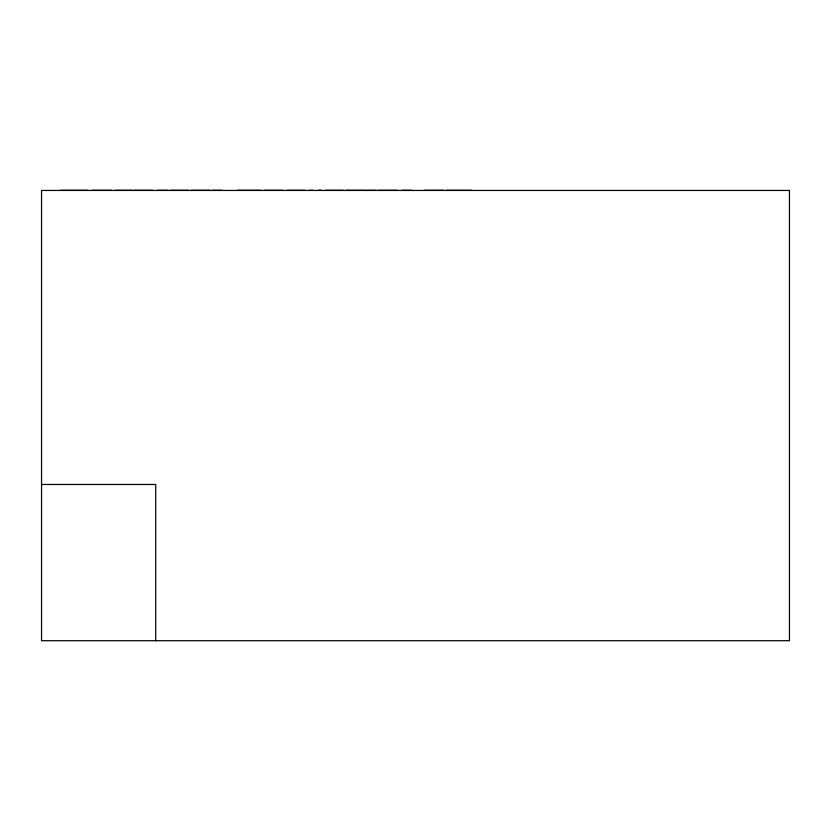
<?xml version="1.0" encoding="UTF-8"?>
<svg xmlns="http://www.w3.org/2000/svg" width="831" height="831" viewBox="0 0 831 831"><rect width="100%" height="100%" fill="white"/><g stroke="black" fill="none" stroke-linecap="round" stroke-linejoin="round"><path stroke-width="1.25" d="M60.632 190.289L87.889 190.289M92.314 190.289L111.925 190.289M115.26 190.289L132.441 190.289M133.988 190.289L152.925 190.289M157.298 190.289L167.384 190.289M170.137 190.289L188.388 190.289M191.037 190.289L210.357 190.289M212.393 190.289L222.033 190.289M237.458 190.289L261.079 190.289M263.998 190.289L282.924 190.289M286.934 190.289L305.185 190.289M309.35 190.289L312.84 190.289M318.065 190.289L321.607 190.289M325.461 190.289L343.203 190.289M345.727 190.289L365.328 190.289M366.627 190.289L376.266 190.289M378.344 190.289L397.665 190.289M401.903 190.289L411.989 190.289M424.703 190.289L443.868 190.289M446.32 190.289L471.291 190.289M41.55 484.473L155.719 484.473L155.719 640.711M789.45 190.444L41.55 190.444L41.55 640.711L789.45 640.711L789.45 190.444"/></g></svg>
